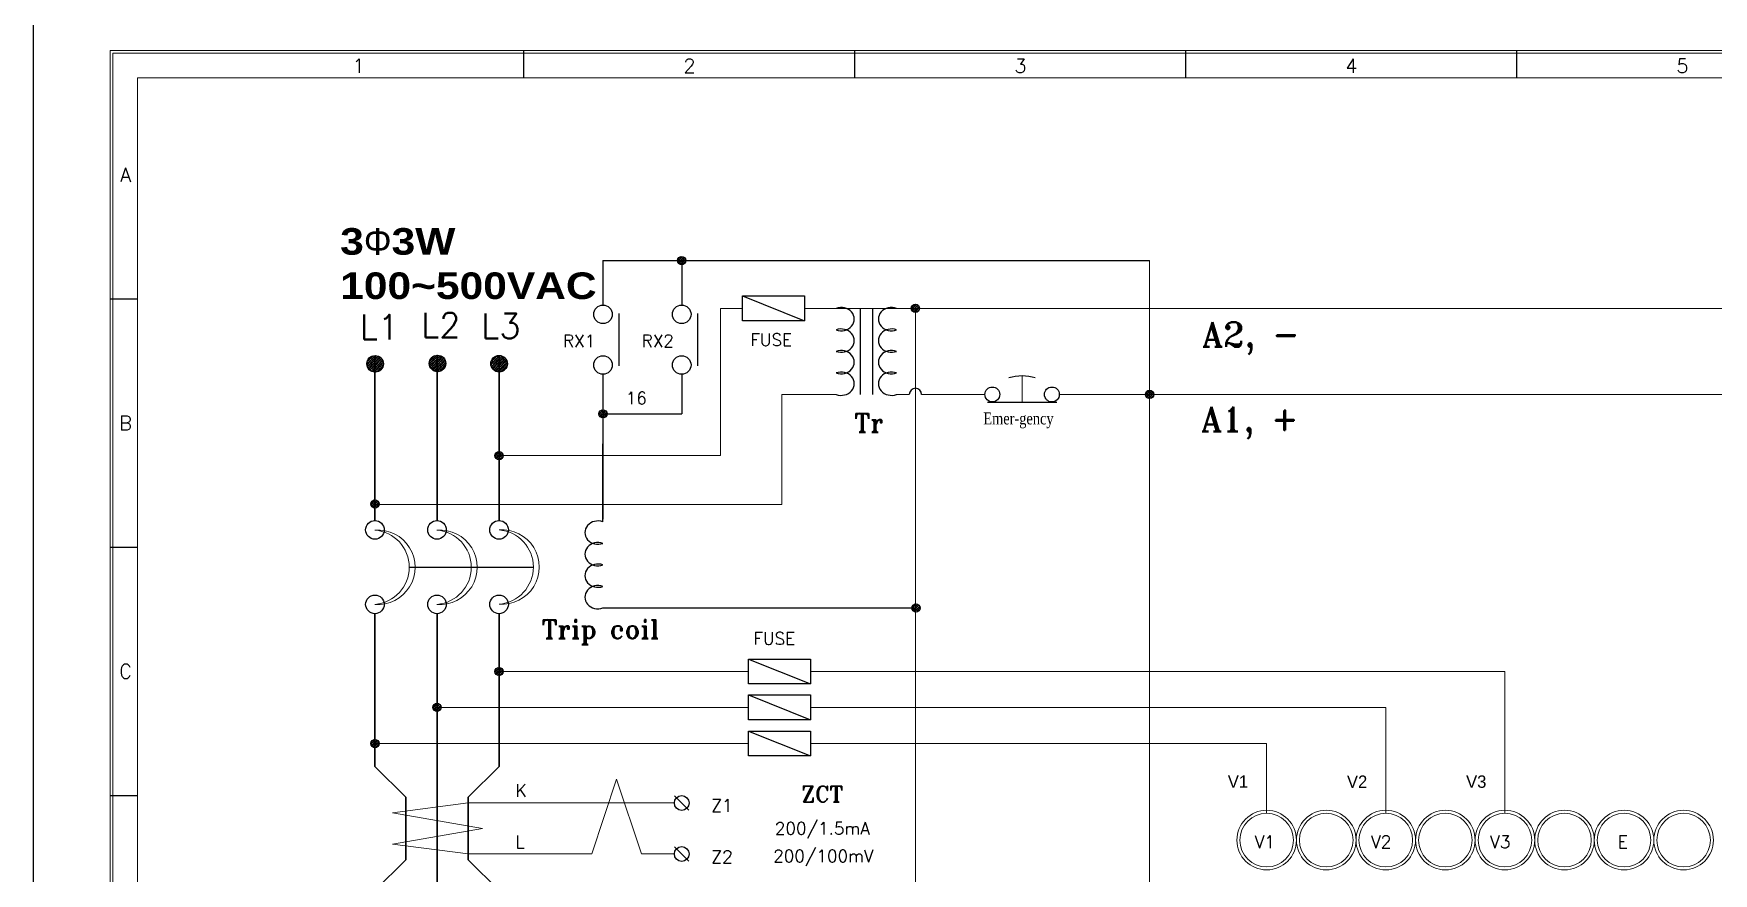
# Model space of a CAD drawing. Header units: millimetres. Extents: x 54 to 1685, y 68 to 1015.
# Drawn here: x 53.5 to 256.5, y 557.3 to 658.8 of the extents above; entities that cross this region are included whole.
import ezdxf
from ezdxf.enums import TextEntityAlignment as Align

# ---------------------------------------------------------------- set-up
doc = ezdxf.new("R2010")
doc.units = ezdxf.units.MM
for name, color, linetype in [('1', 1, 'Continuous'), ('20', 2, 'Continuous'), ('30', 3, 'Continuous'), ('70', 7, 'Continuous')]:
    doc.layers.add(name, color=color, linetype=linetype)
doc.styles.add('ROMANS', font='romans')
doc.styles.add('SIMPLEX', font='SIMPLEX.shx', dxfattribs={"bigfont": 'HBRDS.shx'})
doc.styles.add('SS', font='batang.ttc', dxfattribs={"width": 0.8})
doc.styles.get("Standard").update_dxf_attribs({"font": 'BareunDotumPro1.ttf'})
doc.styles.add('STYLE2', font='romant.shx')

msp = doc.modelspace()

# ---------------------------------------------------------------- hatches: boundary and pattern name
at = {"layer": '70'}
h = msp.add_hatch(dxfattribs=at)
h.set_pattern_fill('ANSI33', color=256, style=0)
h.set_pattern_definition([(45, (937.66124, 358.89814), (-0.176776695, 0.176776695), []), (45, (937.83802, 358.89814), (-0.176776695, 0.176776695), [0.125, -0.0625])])
h.paths.add_polyline_path([(131.853, 631.862, 0.4142136), (131.353, 631.362, 0.4142136), (131.853, 630.862)])
h.paths.add_polyline_path([(131.853, 631.862), (131.853, 631.362), (132.353, 631.362, 0.4142136)])
h.paths.add_polyline_path([(132.353, 631.362), (131.853, 631.362), (131.853, 630.862, 0.4142136)])
h = msp.add_hatch(dxfattribs=at)
h.set_pattern_fill('ANSI33', color=256, style=0)
h.set_pattern_definition([(45, (965.91024, 353.12197), (-0.176776695, 0.176776695), []), (45, (966.087, 353.12197), (-0.176776695, 0.176776695), [0.125, -0.0625])])
h.paths.add_polyline_path([(160.102, 626.085, 0.4142136), (159.602, 625.585, 0.4142136), (160.102, 625.085)])
h.paths.add_polyline_path([(160.102, 626.085), (160.102, 625.585), (160.602, 625.585, 0.4142136)])
h.paths.add_polyline_path([(160.602, 625.585), (160.102, 625.585), (160.102, 625.085, 0.4142136)])
h = msp.add_hatch(dxfattribs=at)
h.set_pattern_fill('ANSI33', color=256, style=0)
h.set_pattern_definition([(45, (907.86707, 321.6437), (-0.176776695, 0.176776695), []), (45, (908.04385, 321.6437), (-0.176776695, 0.176776695), [0.125, -0.0625])])
h.paths.add_polyline_path([(93.804, 618.881, 1), (95.804, 618.881, 1)])
h = msp.add_hatch(dxfattribs=at)
h.set_pattern_fill('ANSI33', color=256, style=0)
h.set_pattern_definition([(45, (915.41127, 321.68788), (-0.176776695, 0.176776695), []), (45, (915.58804, 321.68788), (-0.176776695, 0.176776695), [0.125, -0.0625])])
h.paths.add_polyline_path([(101.348, 618.925, 1), (103.348, 618.925, 1)])
h = msp.add_hatch(dxfattribs=at)
h.set_pattern_fill('ANSI33', color=256, style=0)
h.set_pattern_definition([(45, (922.8456, 321.65648), (-0.176776695, 0.176776695), []), (45, (923.02238, 321.65648), (-0.176776695, 0.176776695), [0.125, -0.0625])])
h.paths.add_polyline_path([(108.783, 618.894, 1), (110.783, 618.894, 1)])
h = msp.add_hatch(dxfattribs=at)
h.set_pattern_fill('ANSI33', color=256, style=0)
h.set_pattern_definition([(45, (994.20177, 342.7145), (-0.176776695, 0.176776695), []), (45, (994.37855, 342.7145), (-0.176776695, 0.176776695), [0.125, -0.0625])])
h.paths.add_polyline_path([(188.394, 615.678, 0.4142136), (187.894, 615.178, 0.4142136), (188.394, 614.678)])
h.paths.add_polyline_path([(188.394, 615.678), (188.394, 615.178), (188.894, 615.178, 0.4142136)])
h.paths.add_polyline_path([(188.894, 615.178), (188.394, 615.178), (188.394, 614.678, 0.4142136)])
h = msp.add_hatch(dxfattribs=at)
h.set_pattern_fill('ANSI33', color=256, style=0)
h.set_pattern_definition([(45, (928.14935, 340.37498), (-0.176776695, 0.176776695), []), (45, (928.32612, 340.37498), (-0.176776695, 0.176776695), [0.125, -0.0625])])
h.paths.add_polyline_path([(122.341, 613.338, 0.4142136), (121.841, 612.838, 0.4142136), (122.341, 612.338)])
h.paths.add_polyline_path([(122.341, 613.338), (122.341, 612.838), (122.841, 612.838, 0.4142136)])
h.paths.add_polyline_path([(122.841, 612.838), (122.341, 612.838), (122.341, 612.338, 0.4142136)])
h = msp.add_hatch(dxfattribs=at)
h.set_pattern_fill('ANSI33', color=256, style=0)
h.set_pattern_definition([(45, (915.59052, 335.32466), (-0.176776695, 0.176776695), []), (45, (915.7673, 335.32466), (-0.176776695, 0.176776695), [0.125, -0.0625])])
h.paths.add_polyline_path([(109.783, 608.288, 0.4142136), (109.283, 607.788, 0.4142136), (109.783, 607.288)])
h.paths.add_polyline_path([(109.783, 608.288), (109.783, 607.788), (110.283, 607.788, 0.4142136)])
h.paths.add_polyline_path([(110.283, 607.788), (109.783, 607.788), (109.783, 607.288, 0.4142136)])
h = msp.add_hatch(dxfattribs=at)
h.set_pattern_fill('ANSI33', color=256, style=0)
h.set_pattern_definition([(45, (900.59052, 329.4869), (-0.176776695, 0.176776695), []), (45, (900.7673, 329.4869), (-0.176776695, 0.176776695), [0.125, -0.0625])])
h.paths.add_polyline_path([(94.783, 602.45, 0.4142136), (94.283, 601.95, 0.4142136), (94.783, 601.45)])
h.paths.add_polyline_path([(94.783, 602.45), (94.783, 601.95), (95.283, 601.95, 0.4142136)])
h.paths.add_polyline_path([(95.283, 601.95), (94.783, 601.95), (94.783, 601.45, 0.4142136)])
h = msp.add_hatch(dxfattribs=at)
h.set_pattern_fill('ANSI33', color=256, style=0)
h.set_pattern_definition([(45, (965.97716, 316.91738), (-0.176776695, 0.176776695), []), (45, (966.15393, 316.91738), (-0.176776695, 0.176776695), [0.125, -0.0625])])
h.paths.add_polyline_path([(160.169, 589.881, 0.4142136), (159.669, 589.381, 0.4142136), (160.169, 588.881)])
h.paths.add_polyline_path([(160.169, 589.881), (160.169, 589.381), (160.669, 589.381, 0.4142136)])
h.paths.add_polyline_path([(160.669, 589.381), (160.169, 589.381), (160.169, 588.881, 0.4142136)])
h = msp.add_hatch(dxfattribs=at)
h.set_pattern_fill('ANSI33', color=256, style=0)
h.set_pattern_definition([(45, (915.59064, 309.244), (-0.176776695, 0.176776695), []), (45, (915.76742, 309.244), (-0.176776695, 0.176776695), [0.125, -0.0625])])
h.paths.add_polyline_path([(109.783, 582.208, 0.4142136), (109.283, 581.708, 0.4142136), (109.783, 581.208)])
h.paths.add_polyline_path([(109.783, 582.208), (109.783, 581.708), (110.283, 581.708, 0.4142136)])
h.paths.add_polyline_path([(110.283, 581.708), (109.783, 581.708), (109.783, 581.208, 0.4142136)])
h = msp.add_hatch(dxfattribs=at)
h.set_pattern_fill('ANSI33', color=256, style=0)
h.set_pattern_definition([(45, (908.09064, 304.91251), (-0.176776695, 0.176776695), []), (45, (908.26742, 304.91251), (-0.176776695, 0.176776695), [0.125, -0.0625])])
h.paths.add_polyline_path([(102.283, 577.876, 0.4142136), (101.783, 577.376, 0.4142136), (102.283, 576.876)])
h.paths.add_polyline_path([(102.283, 577.876), (102.283, 577.376), (102.783, 577.376, 0.4142136)])
h.paths.add_polyline_path([(102.783, 577.376), (102.283, 577.376), (102.283, 576.876, 0.4142136)])
h = msp.add_hatch(dxfattribs=at)
h.set_pattern_fill('ANSI33', color=256, style=0)
h.set_pattern_definition([(45, (900.59064, 300.53733), (-0.176776695, 0.176776695), []), (45, (900.76742, 300.53733), (-0.176776695, 0.176776695), [0.125, -0.0625])])
h.paths.add_polyline_path([(94.783, 573.501, 0.4142136), (94.283, 573.001, 0.4142136), (94.783, 572.501)])
h.paths.add_polyline_path([(94.783, 573.501), (94.783, 573.001), (95.283, 573.001, 0.4142136)])
h.paths.add_polyline_path([(95.283, 573.001), (94.783, 573.001), (94.783, 572.501, 0.4142136)])

# ---------------------------------------------------------------- linework, layer by layer
for p, q in [((122.341, 631.362), (188.394, 631.362)), ((122.341, 631.362), (122.341, 625.988)), ((131.853, 631.362), (131.853, 625.988)), ((122.341, 617.616), (122.341, 600.102)), ((131.853, 617.616), (131.853, 612.838)), ((122.341, 612.838), (131.853, 612.838)), ((122.341, 599.788), (122.341, 609.231)), ((122.341, 589.381), (160.103, 589.381))]:
    msp.add_line(p, q)
at = {"color": 0, "lineweight": 15}
for p, q in [((136.538, 625.585), (139.198, 625.585)), ((136.538, 625.585), (136.538, 607.788)), ((146.698, 625.585), (150.528, 625.585)), ((185.748, 625.585), (149.056, 625.585)), ((185.748, 625.585), (157.822, 625.585)), ((339.319, 625.585), (185.748, 625.585)), ((143.953, 615.178), (143.953, 601.9)), ((150.528, 615.178), (143.953, 615.178)), ((159.357, 615.178), (157.822, 615.178)), ((168.491, 615.178), (160.848, 615.178)), ((185.748, 615.178), (177.491, 615.178)), ((185.748, 615.178), (177.491, 615.178)), ((260.136, 615.178), (185.748, 615.178)), ((273.79, 615.178), (248.621, 615.178)), ((136.538, 607.788), (109.783, 607.788)), ((143.953, 601.9), (94.783, 601.9)), ((139.918, 581.708), (109.783, 581.708)), ((185.748, 581.708), (147.418, 581.708)), ((231.343, 581.708), (185.748, 581.708)), ((139.918, 577.376), (102.283, 577.376)), ((185.748, 577.376), (147.418, 577.376)), ((216.944, 577.376), (185.748, 577.376)), ((139.918, 573.001), (94.783, 573.001)), ((185.748, 573.001), (147.418, 573.001)), ((202.545, 573.001), (185.748, 573.001)), ((106.033, 565.82), (130.968, 565.82)), ((106.033, 559.658), (120.981, 559.658)), ((126.981, 559.658), (130.968, 559.658))]:
    msp.add_line(p, q, dxfattribs=at)
at = {"color": 7}
for p, q in [((153.446, 615.178), (153.446, 625.585)), ((154.905, 625.585), (154.905, 615.178))]:
    msp.add_line(p, q, dxfattribs=at)
at = {"color": 0}
for p, q in [((124.269, 624.963), (124.269, 618.64)), ((133.781, 624.963), (133.781, 618.64)), ((98.928, 594.317), (113.928, 594.317)), ((132.717, 564.951), (131.001, 566.688)), ((132.717, 558.789), (131.001, 560.527))]:
    msp.add_line(p, q, dxfattribs=at)
at = {"color": 0, "lineweight": 30}
for p, q in [((94.783, 619.881), (94.783, 599.942)), ((102.283, 619.923), (102.283, 599.942)), ((109.783, 619.894), (109.783, 599.942)), ((94.783, 588.692), (94.783, 570.239)), ((102.283, 570.239), (102.283, 588.692)), ((109.783, 588.692), (109.783, 570.239)), ((94.783, 570.239), (98.533, 566.523)), ((102.283, 562.739), (102.283, 570.239)), ((109.783, 570.239), (106.033, 566.523)), ((98.533, 566.523), (98.533, 562.739)), ((106.033, 566.523), (106.033, 562.739)), ((98.533, 558.955), (98.533, 562.739)), ((102.283, 562.739), (102.283, 510.596)), ((106.033, 558.955), (106.033, 562.739)), ((94.783, 555.239), (98.533, 558.955)), ((109.783, 555.239), (106.033, 558.955))]:
    msp.add_line(p, q, dxfattribs=at)
at = {"color": 1, "linetype": 'ByBlock'}
msp.add_line((168.791, 614.264), (177.191, 614.264), dxfattribs=at)
at = {"color": 1}
msp.add_lwpolyline([(53.531, 1015.074), (462.75, 1015.074), (462.75, 67.871), (53.531, 67.871)], close=True, dxfattribs=at)
at = {"color": 0}
for centre, radius in [((122.342, 624.863), 1.125), ((131.854, 624.863), 1.125), ((122.342, 618.741), 1.125), ((131.854, 618.741), 1.125), ((131.859, 565.82), 0.891), ((131.859, 559.658), 0.891)]:
    msp.add_circle(centre, radius, dxfattribs=at)
at = {"color": 1, "linetype": 'ByBlock'}
for centre in [(169.391, 615.178), (176.591, 615.178)]:
    msp.add_circle(centre, 0.9, dxfattribs=at)
at = {"color": 7, "lineweight": 15}
for centre, radius in [((202.549, 561.334), 3.599), ((202.549, 561.334), 3.239), ((209.748, 561.334), 3.599), ((209.747, 561.334), 3.239), ((216.946, 561.334), 3.599), ((216.946, 561.334), 3.239), ((224.145, 561.334), 3.599), ((224.145, 561.334), 3.239), ((231.343, 561.334), 3.599), ((231.343, 561.334), 3.239), ((238.542, 561.334), 3.599), ((238.541, 561.334), 3.239), ((245.74, 561.334), 3.599), ((245.74, 561.334), 3.239), ((252.938, 561.334), 3.599), ((252.938, 561.334), 3.239)]:
    msp.add_circle(centre, radius, dxfattribs=at)
msp.add_arc((160.103, 615.178), 0.746, 0, 180)
at = {"color": 7}
for centre, major_axis, start_param, end_param in [((151.136, 624.285), (1.58, 0), 4.3175972, 8.2487734), ((157.214, 624.285), (1.58, 0), 1.1760053, 5.1071807), ((151.136, 621.683), (-1.58, 0), 1.1760046, 5.1071807), ((157.214, 621.683), (1.58, 0), 1.1760053, 5.1071807), ((151.136, 619.081), (-1.58, 0), 1.1760046, 5.1071807), ((157.214, 619.081), (1.58, 0), 1.1760053, 5.1071807), ((151.136, 616.479), (-1.58, 0), 1.1760046, 5.1071807), ((157.214, 616.479), (1.58, 0), 1.1760053, 5.1071807), ((121.734, 598.487), (1.58, 0), 1.1760053, 5.1071807), ((121.734, 595.886), (1.58, 0), 1.1760053, 5.1071807), ((121.734, 593.284), (1.58, 0), 1.1760053, 5.1071807), ((121.734, 590.682), (1.58, 0), 1.1760053, 5.1071807)]:
    msp.add_ellipse(centre, major_axis=major_axis, ratio=0.8917246, start_param=start_param, end_param=end_param, dxfattribs=at)
at = {"color": 1}
msp.add_ellipse((172.991, 615.178), major_axis=(-3.6, 0), ratio=0.6201867, start_param=4.251835, end_param=5.172943, dxfattribs=at)
at = {"layer": '1', "color": 0}
for p, q in [((139.198, 624.085), (139.198, 627.085)), ((139.198, 627.085), (146.698, 627.085)), ((139.198, 627.085), (146.698, 624.085)), ((146.698, 627.085), (146.698, 624.085)), ((146.698, 624.085), (139.198, 624.085)), ((139.918, 583.208), (147.418, 583.208)), ((139.918, 583.208), (147.418, 580.208)), ((139.918, 580.208), (139.918, 583.208)), ((147.418, 583.208), (147.418, 580.208)), ((147.418, 580.208), (139.918, 580.208)), ((139.918, 578.876), (147.418, 578.876)), ((139.918, 578.876), (147.418, 575.876)), ((139.918, 575.876), (139.918, 578.876)), ((147.418, 578.876), (147.418, 575.876)), ((147.418, 575.876), (139.918, 575.876)), ((139.918, 574.501), (147.418, 571.501)), ((139.918, 574.501), (147.418, 574.501)), ((139.918, 571.501), (139.918, 574.501)), ((147.418, 574.501), (147.418, 571.501)), ((147.418, 571.501), (139.918, 571.501))]:
    msp.add_line(p, q, dxfattribs=at)
for centre in [(94.783, 598.817), (102.283, 598.817), (109.783, 598.817), (94.783, 589.817), (102.283, 589.817), (109.783, 589.817)]:
    msp.add_circle(centre, 1.125, dxfattribs=at)
at = {"layer": '20', "color": 0, "lineweight": 13}
msp.add_lwpolyline([(66.092, 414.728), (66.092, 653.428), (439.492, 653.428), (439.492, 414.728)], dxfattribs=at)
at = {"layer": '30', "color": 0}
for p, q in [((112.792, 653.428), (112.792, 656.728)), ((152.792, 653.428), (152.792, 656.728)), ((192.792, 653.428), (192.792, 656.728)), ((232.792, 653.428), (232.792, 656.728)), ((62.792, 626.728), (66.092, 626.728)), ((62.792, 596.728), (66.092, 596.728)), ((62.792, 566.728), (66.092, 566.728))]:
    msp.add_line(p, q, dxfattribs=at)
at = {"layer": '70', "lineweight": 15}
for p, q in [((188.395, 493.784), (188.394, 631.362)), ((160.105, 434.339), (160.102, 625.585)), ((122.342, 623.715), (122.342, 623.738)), ((131.853, 623.715), (131.853, 623.738)), ((122.341, 609.231), (122.341, 609.183)), ((231.343, 564.573), (231.343, 581.708)), ((216.945, 564.573), (216.944, 577.376)), ((202.545, 564.573), (202.545, 573.001)), ((120.981, 559.658), (123.981, 568.681)), ((123.981, 568.681), (126.981, 559.658))]:
    msp.add_line(p, q, dxfattribs=at)
at = {"layer": '70', "color": 1, "lineweight": 15}
msp.add_line((172.991, 614.264), (172.991, 617.411), dxfattribs=at)
at = {"layer": '70', "lineweight": 13}
for p, q in [((106.033, 565.82), (96.896, 564.631)), ((96.896, 564.631), (107.77, 562.739)), ((107.77, 562.739), (96.896, 560.847)), ((96.896, 560.847), (106.033, 559.658))]:
    msp.add_line(p, q, dxfattribs=at)
at = {"layer": '70', "color": 0, "lineweight": 13}
for points in [[(442.792, 386.728), (62.792, 386.728), (62.792, 656.728), (442.792, 656.728)], [(442.492, 387.028), (63.092, 387.028), (63.092, 656.428), (442.492, 656.428)]]:
    msp.add_lwpolyline(points, close=True, dxfattribs=at)
at = {"layer": '70'}
for centre, radius in [((131.853, 631.362), 0.5), ((160.102, 625.585), 0.5), ((94.804, 618.881), 1), ((102.348, 618.925), 1), ((109.783, 618.894), 1), ((188.394, 615.178), 0.5), ((122.341, 612.838), 0.5), ((109.783, 607.788), 0.5), ((94.783, 601.95), 0.5), ((160.169, 589.381), 0.5), ((109.783, 581.708), 0.5), ((102.283, 577.376), 0.5), ((94.783, 573.001), 0.5)]:
    msp.add_circle(centre, radius, dxfattribs=at)
at = {"layer": '70', "lineweight": 15}
for centre, start, end in [((95.137, 594.303), 265.47912, 94.52088), ((94.428, 594.303), 274.52088, 85.47912), ((102.637, 594.303), 265.47912, 94.52088), ((101.928, 594.303), 274.52088, 85.47912), ((110.137, 594.331), 265.47912, 94.52088), ((109.428, 594.331), 274.52088, 85.47912)]:
    msp.add_arc(centre, 4.5, start, end, dxfattribs=at)

# ---------------------------------------------------------------- texts
at = {"color": 0}
for s, height, style, p in [('L1', 3, 'SIMPLEX', (92.951, 621.831)), ('L2', 3, 'SIMPLEX', (100.368, 622.049)), ('L3', 3, 'SIMPLEX', (107.63, 621.959)), ('RX1', 1.4866, 'STYLE2', (117.508, 620.91)), ('RX2', 1.4866, 'STYLE2', (127.02, 620.91)), ('FUSE', 1.4866, 'STYLE2', (140.157, 621.047)), ('Tr ', 2.2299, 'STYLE2', (152.712, 610.643)), ('Trip coil', 2.2299, 'STYLE2', (114.918, 585.705)), ('FUSE', 1.4866, 'STYLE2', (140.528, 584.956)), ('K', 1.525, 'STYLE2', (111.763, 566.581)), ('ZCT', 1.9325, 'STYLE2', (146.317, 565.928)), ('Z1', 1.5253, 'STYLE2', (135.419, 564.762)), ('200/1.5mA', 1.4866, 'STYLE2', (143.116, 562.005)), ('L', 1.525, 'STYLE2', (111.763, 560.365)), ('200/100mV', 1.4866, 'STYLE2', (142.918, 558.679)), ('E', 1.525, 'STYLE2', (244.975, 560.349)), ('Z2', 1.5253, 'STYLE2', (135.419, 558.546))]:
    msp.add_text(s, height=height, dxfattribs=dict(at, style=style)).set_placement(p)
at = {"color": 3, "style": 'STYLE2'}
for s, height, p in [('A2, -', 2.9731, (194.741, 620.933)), ('16', 1.4866, (125.099, 614.001)), ('A1, +', 2.9731, (194.61, 610.71))]:
    msp.add_text(s, height=height, dxfattribs=at).set_placement(p)
at = {"color": 1, "style": 'SS', "width": 0.8}
msp.add_text('Emer-gency', height=1.44, dxfattribs=at).set_placement((168.3, 611.561))
at = {"color": 3, "linetype": 'Continuous'}
for s, p in [('V1', (199.081, 568.401)), ('V2', (213.478, 568.401)), ('V3', (227.875, 568.401))]:
    msp.add_text(s, height=1.5, dxfattribs=at).set_placement(p, align=Align.MIDDLE)
at = {"color": 1, "style": 'STYLE2'}
for s, p in [('V1', (201.094, 560.349)), ('V2', (215.141, 560.349)), ('V3', (229.541, 560.349))]:
    msp.add_text(s, height=1.5253, dxfattribs=at).set_placement(p)
at = {"layer": '30', "color": 0, "style": 'SIMPLEX'}
for s, p in [('1', (92.792, 654.882)), ('2', (132.792, 654.882)), ('3', (172.792, 654.882)), ('4', (212.792, 654.882)), ('5', (252.792, 654.882)), ('A', (64.642, 641.728)), ('B', (64.642, 611.728)), ('C', (64.642, 581.728))]:
    msp.add_text(s, height=1.7, dxfattribs=at).set_placement(p, align=Align.MIDDLE)
at = {"layer": '70', "lineweight": 13, "insert": (90.581, 635.281), "char_height": 3.21308, "width": 37.4248, "attachment_point": 1, "style": 'ROMANS'}
msp.add_mtext('{\\fArial Black|b0|i0|c0|p34;3\\fGulim|b0|i0|c129|p34;Φ\\fArial Black|b0|i0|c0|p34;3W 100~500VAC}', dxfattribs=at)

doc.saveas('drawing.dxf')
